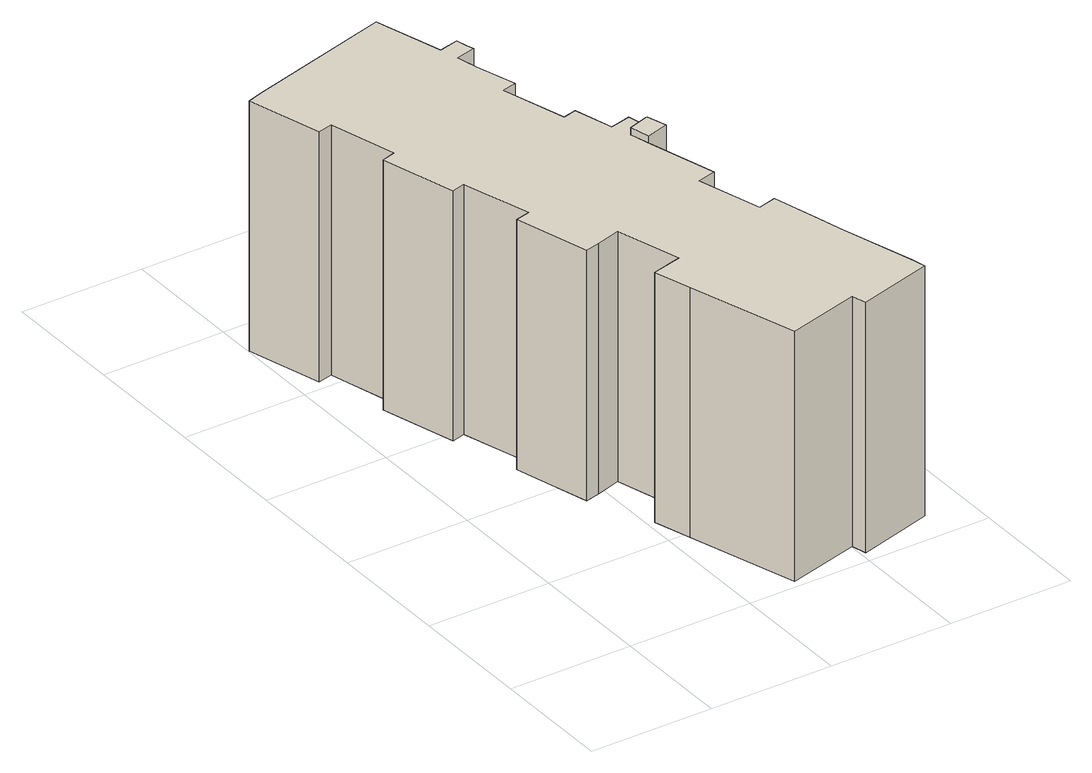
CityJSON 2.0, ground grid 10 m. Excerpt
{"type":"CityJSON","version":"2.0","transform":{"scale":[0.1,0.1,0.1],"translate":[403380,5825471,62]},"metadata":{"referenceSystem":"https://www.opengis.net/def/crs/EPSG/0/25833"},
"CityObjects":{
"building1":{"type":"Building","attributes":{"Gemeindeschluessel":"11000010","function":"31001_1010"},"address":[{"country":"Germany","locality":"Berlin","thoroughfareNumber":"36, 38, 40","thoroughfareName":"Eichhorster Straße"}],"children":["building1-1","building1-2","building1-3"]},
"building1-1":{"type":"BuildingPart","attributes":{"BezugspunktDach":"2200","measuredHeight":20.29,"storeysAboveGround":6},"parents":["building1"],"geometry":[{"type":"MultiSurface","lod":"1","boundaries":[[[0,1,2,3,4,5,6,7,8,9,10,11,12,13,14,15,16,17,18,19,20,21,22,23,24,25,26,27,28,29,30,31,32,33,34,35,36,37,38,39,40,41,42,43]],[[44,45,46,47,48,49,50,51,52,53,54,55,56,57,58,59,60,61,62,63,64,65,66,67,68,69,70,71,72,73,74,75,76,77,78,79,80,81,82,83,84,85,86,87]],[[44,87,43,42]],[[45,44,42,41]],[[46,45,41,40]],[[47,46,40,39]],[[48,47,39,38]],[[49,48,38,37]],[[88,89,90,91,50,49,37,36]],[[92,88,91,93,51,50,36,35]],[[52,51,35,34]],[[53,52,34,33]],[[54,53,33,32]],[[55,54,32,31]],[[56,55,31,30]],[[57,56,30,29]],[[58,57,29,28]],[[59,58,28,27]],[[60,59,94,95]],[[61,60,95,96,25]],[[62,61,25,24]],[[63,62,24,23]],[[64,63,23,22]],[[65,64,22,21]],[[66,65,21,20]],[[67,66,20,19]],[[68,67,19,18]],[[69,68,18,17]],[[70,69,17,16]],[[71,70,16,15]],[[72,71,15,14]],[[73,72,14,13]],[[74,73,13,12]],[[75,74,12,11]],[[76,75,11,10]],[[77,76,10,9]],[[78,77,9,8]],[[79,78,8,7]],[[80,79,7,6]],[[81,80,6,5]],[[82,81,5,4]],[[83,82,4,3]],[[84,83,3,2]],[[85,84,2,1]],[[86,85,1,0]],[[87,86,0,43]],[[91,90,89,88]],[[93,91,88,92]],[[95,94,27,26]],[[26,25,96,95]]]}]},
"building1-2":{"type":"BuildingPart","attributes":{"BezugspunktDach":"2200","measuredHeight":20.62,"storeysAboveGround":6},"parents":["building1"],"geometry":[{"type":"MultiSurface","lod":"1","boundaries":[[[97,98,99,100,101]],[[94,102,103,96,95]],[[104,27,26,95,101,100]],[[102,94,100,99]],[[103,102,99,98]],[[96,103,98,97]],[[26,25,97,101]],[[94,95,26,27,104]],[[95,96,25,26]]]}]},
"building1-3":{"type":"BuildingPart","attributes":{"BezugspunktDach":"2200","measuredHeight":3.01,"storeysAboveGround":6},"parents":["building1"],"geometry":[{"type":"Solid","lod":"1","boundaries":[[[[92,105,106,89,88]],[[90,107,108,93,91]],[[107,90,89,106]],[[108,107,106,105]],[[93,108,105,92]],[[90,91,88,89]],[[93,92,88,91]]]]}]},
"building2":{"type":"Building","attributes":{"Gemeindeschluessel":"11000010","BezugspunktDach":"2200","function":"51009_1610","measuredHeight":1.79,"storeysAboveGround":0},"address":[{"country":"Germany","locality":"Berlin"}],"geometry":[{"type":"Solid","lod":"1","boundaries":[[[[109,110,111,112,113,114]],[[115,116,117,118,119,120]],[[115,120,114,113]],[[116,115,113,112]],[[117,116,112,111]],[[118,117,111,110]],[[119,118,110,109]],[[120,119,109,114]]]]}]}
},
"vertices":[
[18,408,205],[30,411,205],[45,356,205],[34,353,205],[51,292,205],[62,295,205],[78,239,205],[66,236,205],[83,175,205],[95,178,205],[115,184,205],[130,131,205],[106,125,205],[115,95,205],[142,6,205],[201,22,205],[204,10,205],[265,27,205],[262,39,205],[245,98,205],[239,121,205],[229,159,205],[214,155,205],[199,207,205],[214,211,205],[198,268,205],[194,284,205],[210,289,205],[208,295,205],[206,304,205],[189,300,205],[180,332,205],[169,329,205],[154,382,205],[166,385,205],[156,418,205],[152,435,205],[168,439,205],[166,445,205],[164,454,205],[148,450,205],[132,506,205],[13,473,205],[1,469,205],[13,473,2],[132,506,2],[148,450,2],[164,454,2],[166,445,2],[168,439,2],[152,435,2],[156,418,2],[166,385,2],[154,382,2],[169,329,2],[180,332,2],[189,300,2],[206,304,2],[208,295,2],[210,289,2],[194,284,2],[198,268,2],[214,211,2],[199,207,2],[214,155,2],[229,159,2],[239,121,2],[245,98,2],[262,39,2],[265,27,2],[204,10,2],[201,22,2],[142,6,2],[115,95,2],[106,125,2],[130,131,2],[115,184,2],[95,178,2],[83,175,2],[66,236,2],[78,239,2],[62,295,2],[51,292,2],[34,353,2],[45,356,2],[30,411,2],[18,408,2],[1,469,2],[152,435,34],[168,439,34],[168,439,4],[152,435,4],[156,418,34],[156,418,4],[210,289,5],[194,284,5],[198,268,5],
[198,268,211],[216,273,211],[211,289,211],[210,289,211],[194,284,211],[211,289,5],[216,273,5],[210,289,53],
[174,423,34],[169,440,34],[169,440,4],[174,423,4],
[245,98,21],[258,102,21],[261,108,21],[258,121,21],[251,125,21],[239,121,21],[251,125,3],[258,121,3],[261,108,3],[258,102,3],[245,98,3],[239,121,3]
]}
